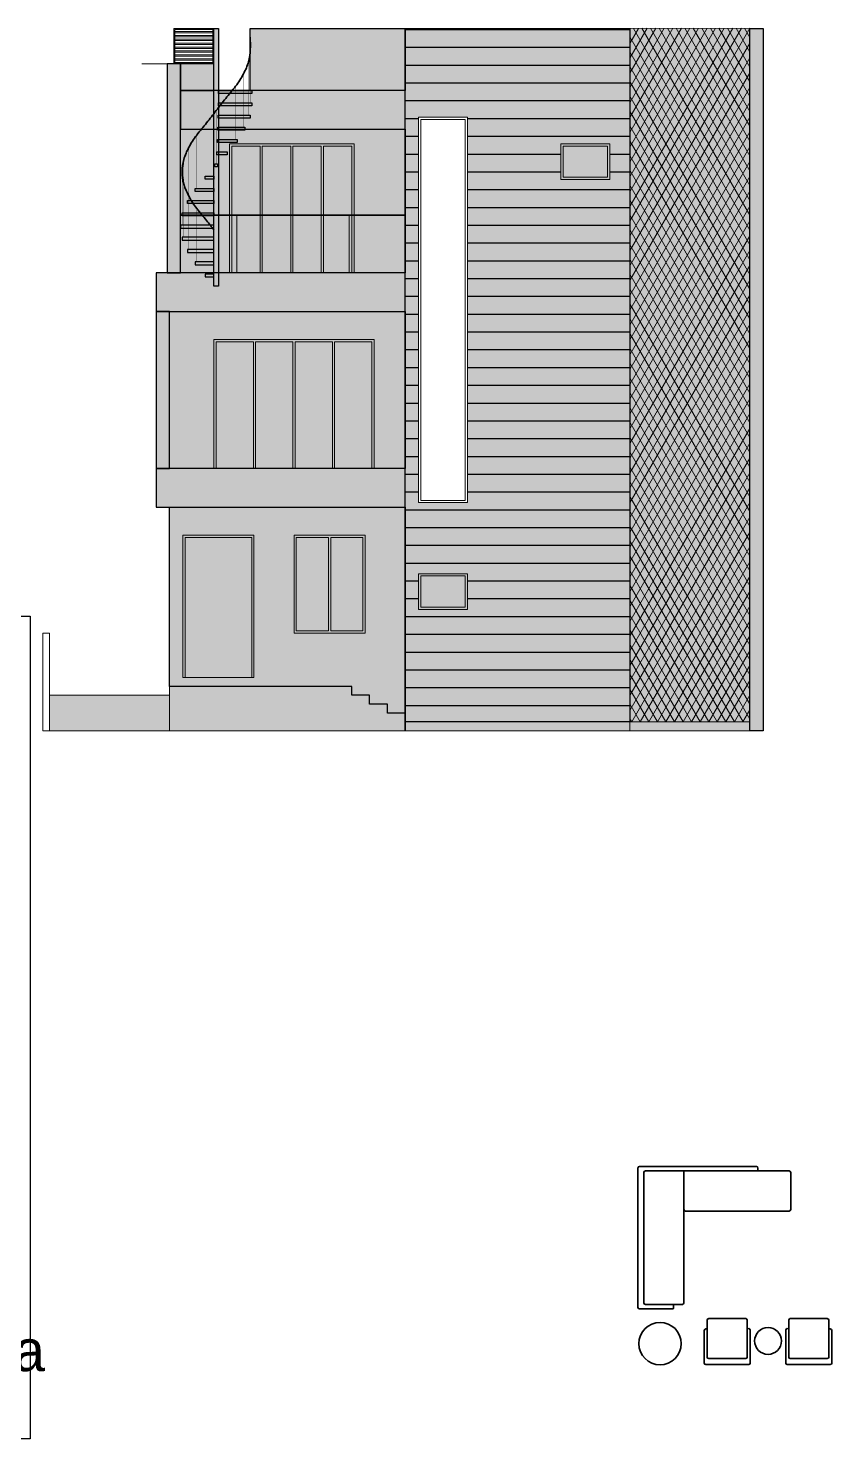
# Model space of a CAD drawing. Header units: millimetres. Extents: x 56222 to 3066687, y -650199 to -121287.
# Drawn here: x 151222 to 151764, y -177543 to -176591 of the extents above; entities that cross this region are included whole.
import ezdxf

# ---------------------------------------------------------------- set-up
doc = ezdxf.new("R2010")
doc.units = ezdxf.units.MM
doc.header["$MEASUREMENT"] = 0
doc.linetypes.add('DASHEDX2', pattern=[1.5, 1, -0.5])
for name, color, linetype, lineweight in [('Dimension', 10, 'DASHEDX2', 20), ('ELEVATION', 250, 'Continuous', 9), ('ELEVATION ( D~W~RaiL )', 250, 'Continuous', 9), ('ELEVATION ( HATCH )', 251, 'Continuous', 9), ('ELEVATION ( WALL COLOUR ) X_', 7, 'Continuous', 9), ('FURNITURE', 32, 'Continuous', 9), ('NAME PLATE', 7, 'Continuous', 25), ('SECTION', 7, 'Continuous', 9), ('SECTION ( D~W~RaiL )', 250, 'Continuous', 18), ('SECTION ( GLASS  COLOUR ) X_', 7, 'Continuous', 9)]:
    doc.layers.add(name, color=color, linetype=linetype, lineweight=lineweight)
doc.layers.add('ELEVATION ( GLASS COLOUR ) X_', color=7, linetype='Continuous')
doc.layers.add('ELEVATION )~BOUNDRY ~( WALL COLOUR ) _', color=7, linetype='Continuous')
doc.styles.get("Standard").update_dxf_attribs({"font": 'arial.ttf', "height": 6})

# ---------------------------------------------------------------- blocks, each defined once
blk = doc.blocks.new('hgwg')
at = {"layer": 'Dimension', "true_color": 0xd39e00}
h = blk.add_hatch(color=42, dxfattribs=at)
h.dxf.hatch_style = 1
h.paths.add_polyline_path([(27505.71, 45.05), (27494.27, 45.05), (27494.27, 44.9), (27505.71, 44.9)])
h = blk.add_hatch(color=42, dxfattribs=at)
h.dxf.hatch_style = 1
h.paths.add_polyline_path([(27523.3, 44.9), (27509.68, 44.9), (27509.68, 44.75), (27523.3, 44.75)])
at = {"layer": 'Dimension', "color": 42, "true_color": 0xd39e00}
for p, q in [((27494.27, 45.05), (27505.71, 45.05)), ((27494.27, 44.9), (27494.27, 45.05)), ((27494.27, 44.9), (27505.71, 44.9)), ((27505.71, 45.05), (27505.71, 44.9)), ((27509.68, 44.9), (27523.3, 44.9)), ((27509.68, 44.9), (27509.68, 44.75)), ((27509.68, 44.75), (27523.3, 44.75)), ((27523.3, 44.75), (27523.3, 44.9))]:
    blk.add_line(p, q, dxfattribs=at)
at = {"layer": 'Dimension', "color": 42, "true_color": 0xd39e00, "attachment_point": 1}
for s, width, insert, char_height in [('{\\fCinzel|b0|i0|c0|p2;\\H1.5x;M\\fAmsterdam One|b0|i0|c0|p2;\\H2x;aya}', 85.3277, (27490.17, 69.17), 6), ('{\\fCinzel|b0|i0|c0|p0;SPACE     STUDIO}', 66.129, (27494.83, 47.86), 2.5)]:
    blk.add_mtext_dynamic_manual_height_columns(s, width=width, gutter_width=30, heights=[0], dxfattribs=dict(at, insert=insert, char_height=char_height))
blk = doc.blocks.new('LAYOUT FILE')
at = {"layer": 'NAME PLATE', "color": 42, "true_color": 0xd39e00}
blk.add_lwpolyline([(3346887.56, -513803.91), (3347537.83, -513803.91), (3347537.83, -514262.96), (3346887.56, -514262.96)], close=True, dxfattribs=at)
at = {"layer": 'NAME PLATE', "color": 42, "true_color": 0xd39e00, "xscale": 1.283459272116341, "yscale": 1.283459272116341, "zscale": 1.283459272116341}
blk.add_blockref('hgwg', (3312200.76, -514290.9), dxfattribs=at)
blk = doc.blocks.new('SPRIAL STAIR')
at = {"layer": 'ELEVATION', "lineweight": 30}
h = blk.add_hatch(color=1, dxfattribs=at)
h.set_gradient(color1=(169, 105, 75), color2=(239, 226, 220), one_color=1, tint=0.9, name='CYLINDER')
h.paths.add_polyline_path([(1.5, 0), (-1.5, 0), (-1.5, 174), (1.5, 174)])
at = {"layer": 'ELEVATION', "lineweight": -3}
blk.add_lwpolyline([(1.5, 0), (-1.5, 0), (-1.5, 174), (1.5, 174)], close=True, dxfattribs=at)
at = {"layer": 'ELEVATION', "color": 32, "const_width": 0.18}
for points in [[(23, 132), (23, 168)], [(23, 123.75), (23, 159.75)], [(18.42, 107.25), (18.42, 143.25)], [(21.83, 115.5), (21.83, 151.5)], [(13.11, 99), (13.11, 135)], [(6.42, 90.75), (6.42, 126.75)], [(0, 82.5), (0, 118.5)], [(-6.42, 74.25), (-6.42, 110.25)], [(-13.11, 66), (-13.11, 102)], [(-18.42, 57.75), (-18.42, 93.75)], [(-23, 41.25), (-23, 77.25)], [(-21.83, 49.5), (-21.83, 85.5)], [(-21.83, 33), (-21.83, 69)], [(-18.42, 24.75), (-18.42, 60.75)], [(-13.11, 16.5), (-13.11, 52.5)], [(-6.42, 8.25), (-6.42, 44.25)]]:
    blk.add_lwpolyline(points, dxfattribs=at)
at = {"layer": 'ELEVATION', "color": 32, "lineweight": -3}
for points in [[(1.5, 132), (24, 132), (24, 130), (1.5, 130)], [(1.5, 123.75), (24, 123.75), (24, 121.75), (1.5, 121.75)], [(1.43, 115.5), (22.83, 115.5), (22.83, 113.5), (1.43, 113.5)], [(1.21, 107.25), (19.42, 107.25), (19.42, 105.25), (1.21, 105.25)], [(0.88, 99), (14.11, 99), (14.11, 97), (0.88, 97)], [(0.46, 90.75), (7.42, 90.75), (7.42, 88.75), (0.46, 88.75)], [(-1, 82.5), (1, 82.5), (1, 80.5), (-1, 80.5)], [(-7.42, 74.25), (-1.5, 74.25), (-1.5, 72.25), (-7.42, 72.25)], [(-19.42, 57.75), (-1.5, 57.75), (-1.5, 55.75), (-19.42, 55.75)], [(-14.11, 66), (-1.5, 66), (-1.5, 64), (-14.11, 64)], [(-22.83, 49.5), (-1.5, 49.5), (-1.5, 47.5), (-22.83, 47.5)], [(-24, 39.25), (-1.5, 39.25), (-1.5, 41.25), (-24, 41.25)], [(-22.83, 31), (-1.5, 31), (-1.5, 33), (-22.83, 33)], [(-19.42, 22.75), (-1.5, 22.75), (-1.5, 24.75), (-19.42, 24.75)], [(-14.11, 14.5), (-1.5, 14.5), (-1.5, 16.5), (-14.11, 16.5)], [(-7.42, 6.25), (-1.5, 6.25), (-1.5, 8.25), (-7.42, 8.25)]]:
    blk.add_lwpolyline(points, close=True, dxfattribs=at)
at = {"layer": 'ELEVATION', "color": 32, "lineweight": 30}
blk.add_open_spline([(-1.5, 37.97), (-3.11, 40.08), (-6.9, 44.99), (-13.12, 52.15), (-20.03, 62.59), (-23.89, 74.3), (-22.13, 85.81), (-18.51, 94.14), (-13.13, 102.36), (-6.36, 110.13), (0, 118.5), (6.36, 126.87), (13.13, 134.64), (18.49, 142.86), (22.2, 151.19), (23.19, 159.73), (23.06, 165.25), (23, 168)], degree=3, knots=[2.475585, 2.475585, 2.475585, 2.475585, 10.451449, 21.073335, 30.884245, 48.009061, 56.342265, 65.268822, 75.079732, 85.701618, 96.153067, 106.604516, 117.226402, 127.037312, 135.963869, 144.297073, 152.547073, 152.547073, 152.547073, 152.547073], dxfattribs=at)

msp = doc.modelspace()

# ---------------------------------------------------------------- hatches: boundary and pattern name
at = {"layer": 'ELEVATION'}
h = msp.add_hatch(color=256, dxfattribs=at)
h.set_gradient(color1=(228, 222, 202), color2=(243, 240, 231), one_color=1, tint=0.93, name='CYLINDER')
h.paths.add_polyline_path([(151371.4805, -176591.2004), (151475.9805, -176591.2004), (151475.9805, -176633.2004), (151371.4805, -176633.2004)])
h = msp.add_hatch(color=256, dxfattribs=at)
h.set_gradient(color1=(153, 81, 71), color2=(176, 95, 84), one_color=1, tint=0.51)
h.paths.add_polyline_path([(151324.4805, -176615.2004), (151315.4805, -176615.2004), (151315.4805, -176756.2004), (151324.4805, -176756.2004)])
h = msp.add_hatch(color=256, dxfattribs=at)
h.set_gradient(color1=(228, 222, 202), color2=(243, 240, 231), one_color=1, tint=0.93, name='CYLINDER')
h.paths.add_polyline_path([(151346.9805, -176615.2004), (151324.4805, -176615.2004), (151324.4805, -176633.2004), (151346.9805, -176633.2004)])
at = {"layer": 'ELEVATION', "lineweight": 30}
h = msp.add_hatch(color=256, dxfattribs=at)
h.set_gradient(color1=(255, 207, 158), color2=(255, 232, 209), one_color=1, tint=0.91, name='CYLINDER')
h.paths.add_polyline_path([(151324.4805, -176659.2004), (151475.9805, -176659.2004), (151475.9805, -176756.2004), (151324.4805, -176756.2004)])
h.paths.add_polyline_path([(151357.4805, -176669.2004), (151441.4805, -176669.2004), (151441.4805, -176756.2004), (151357.4805, -176756.2004)], flags=16)
at = {"layer": 'ELEVATION'}
h = msp.add_hatch(color=256, dxfattribs=at)
h.set_gradient(color1=(154, 163, 167), color2=(184, 191, 193), one_color=1, tint=0.74, name='CYLINDER')
h.paths.add_polyline_path([(151307.9805, -176888.2004), (151316.9805, -176888.2004), (151316.9805, -176782.2004), (151307.9805, -176782.2004)])
h = msp.add_hatch(color=256, dxfattribs=at)
h.set_gradient(color1=(255, 184, 112), color2=(255, 207, 158), one_color=1, tint=0.81)
h.paths.add_polyline_path([(151316.9805, -176782.2004), (151475.9805, -176782.2004), (151475.9805, -176888.2004), (151316.9805, -176888.2004)])
h.paths.add_polyline_path([(151346.9805, -176888.2004), (151346.9805, -176801.2004), (151454.9805, -176801.2004), (151454.9805, -176888.2004)], flags=16)
h = msp.add_hatch(color=256, dxfattribs=at)
h.set_gradient(color1=(255, 153, 51), color2=(242, 85, 64), tint=0.74)
h.paths.add_polyline_path([(151316.9805, -177035.2004), (151316.9805, -176914.2004), (151475.9805, -176914.2004), (151475.9805, -177053.2004), (151463.9805, -177053.2004), (151463.9805, -177047.2004), (151451.9805, -177047.2004), (151451.9805, -177041.2004), (151439.9805, -177041.2004), (151439.9805, -177035.2004)])
h.paths.add_polyline_path([(151325.9805, -177029.2004), (151325.9805, -176933.2004), (151373.9805, -176933.2004), (151373.9805, -177029.2004)], flags=16)
h.paths.add_polyline_path([(151448.9805, -176999.2004), (151400.9805, -176999.2004), (151400.9805, -176933.2004), (151448.9805, -176933.2004)], flags=16)
at = {"layer": 'ELEVATION ( D~W~RaiL )'}
h = msp.add_hatch(dxfattribs=at)
h.set_pattern_fill('ANSI32', color=256, scale=7, angle=135, style=0)
h.set_pattern_definition([(180, (151325.1805, -176615.2004), (-4e-16, -2.625), []), (180, (151324.3055, -176614.3254), (-4e-16, -2.625), [])])
h.paths.add_polyline_path([(151320.6805, -176615.2004), (151346.2805, -176615.2004), (151346.2805, -176591.9004), (151320.6805, -176591.9004)])
at = {"layer": 'ELEVATION ( GLASS COLOUR ) X_'}
h = msp.add_hatch(color=256, dxfattribs=at)
h.set_gradient(color1=(196, 215, 217), color2=(243, 247, 247), one_color=1, tint=0.96, name='CYLINDER')
h.paths.add_polyline_path([(151357.4805, -176669.2004), (151441.4805, -176669.2004), (151441.4805, -176756.2004), (151357.4805, -176756.2004)])
h = msp.add_hatch(color=256, dxfattribs=at)
h.set_gradient(color1=(196, 215, 217), color2=(243, 247, 247), one_color=1, tint=0.96, name='CYLINDER')
h.paths.add_polyline_path([(151580.9805, -176669.2004), (151613.9805, -176669.2004), (151613.9805, -176693.2004), (151580.9805, -176693.2004)])
h = msp.add_hatch(color=256, dxfattribs=at)
h.set_gradient(color1=(196, 215, 217), color2=(243, 247, 247), one_color=1, tint=0.96, name='CYLINDER')
h.paths.add_polyline_path([(151346.9805, -176801.2004), (151454.9805, -176801.2004), (151454.9805, -176888.2004), (151346.9805, -176888.2004)])
h = msp.add_hatch(color=256, dxfattribs=at)
h.set_gradient(color1=(196, 215, 217), color2=(243, 247, 247), one_color=1, tint=0.96, name='CYLINDER')
h.paths.add_polyline_path([(151325.9805, -177029.2004), (151325.9805, -176933.2004), (151373.9805, -176933.2004), (151373.9805, -177029.2004)])
h = msp.add_hatch(color=256, dxfattribs=at)
h.set_gradient(color1=(196, 215, 217), color2=(243, 247, 247), one_color=1, tint=0.96, name='CYLINDER')
h.paths.add_polyline_path([(151448.9805, -176999.2004), (151400.9805, -176999.2004), (151400.9805, -176933.2004), (151448.9805, -176933.2004)])
at = {"layer": 'ELEVATION ( HATCH )', "lineweight": -3}
h = msp.add_hatch(dxfattribs=at)
h.set_pattern_fill('_USER', color=256, scale=12, pattern_type=0)
h.set_pattern_definition([(0, (0, 0), (0, 12), [])])
h.paths.add_polyline_path([(151627.4805, -176591.2004), (151475.9805, -176591.2004), (151475.9805, -176633.2004), (151475.9805, -176659.2004), (151475.9805, -176756.2004), (151475.9805, -176782.2004), (151475.9805, -176888.2004), (151475.9805, -176914.2004), (151475.9805, -177053.2004), (151475.9805, -177059.2004), (151627.4805, -177059.2004)])
h.paths.add_polyline_path([(151517.9805, -176911.2004), (151484.9805, -176911.2004), (151484.9805, -176651.2004), (151517.9805, -176651.2004)], flags=16)
h.paths.add_polyline_path([(151516.4805, -176909.7004), (151486.4805, -176909.7004), (151486.4805, -176652.7004), (151516.4805, -176652.7004)], flags=0)
h.paths.add_polyline_path([(151580.9805, -176693.2004), (151580.9805, -176669.2004), (151613.9805, -176669.2004), (151613.9805, -176693.2004)], flags=16)
h.paths.add_polyline_path([(151582.4805, -176691.7004), (151582.4805, -176670.7004), (151612.4805, -176670.7004), (151612.4805, -176691.7004)], flags=0)
h.paths.add_polyline_path([(151517.9805, -176959.2004), (151517.9805, -176983.2004), (151484.9805, -176983.2004), (151484.9805, -176959.2004)], flags=16)
h.paths.add_polyline_path([(151516.4805, -176960.7004), (151516.4805, -176981.7004), (151486.4805, -176981.7004), (151486.4805, -176960.7004)], flags=0)
h.paths.add_polyline_path([(151516.4805, -176909.7004), (151486.4805, -176909.7004), (151486.4805, -176652.7004), (151516.4805, -176652.7004)], flags=0)
at = {"layer": 'ELEVATION ( HATCH )'}
h = msp.add_hatch(dxfattribs=at)
h.set_pattern_fill('_USER', color=34, scale=5, angle=60, style=0, pattern_type=0)
h.set_pattern_definition([(60, (151622.9805, -177059.2004), (-4.330127, 2.5), [])])
h.paths.add_polyline_path([(151627.4805, -177059.2004), (151708.4805, -177059.2004), (151708.4805, -176591.11), (151627.4805, -176591.2004)])
h = msp.add_hatch(dxfattribs=at)
h.set_pattern_fill('_USER', color=34, scale=5, angle=300, style=0, pattern_type=0)
h.set_pattern_definition([(300, (151622.9805, -177059.2004), (4.330127, 2.5), [])])
h.paths.add_polyline_path([(151627.4805, -177059.2004), (151708.4805, -177059.2004), (151708.4805, -176591.11), (151627.4805, -176591.2004)])
h = msp.add_hatch(dxfattribs=at)
h.set_pattern_fill('ANSI36', color=256, scale=18, style=0)
h.set_pattern_definition([(45, (151235.9805, -177065.2004), (1.193243, 4.375223), [5.625, -1.125, 0, -1.125])])
h.paths.add_polyline_path([(151235.9805, -177041.2004), (151235.9805, -177065.2004), (151708.4805, -177065.2004), (151708.4805, -177059.2004), (151475.9805, -177059.2004), (151475.9805, -177053.2004), (151463.9805, -177053.2004), (151463.9805, -177047.2004), (151451.9805, -177047.2004), (151451.9805, -177041.2004), (151439.9805, -177041.2004), (151439.9805, -177035.2004), (151316.9805, -177035.2004), (151316.9805, -177041.2004)])
at = {"layer": 'ELEVATION ( WALL COLOUR ) X_'}
h = msp.add_hatch(color=256, dxfattribs=at)
h.dxf.hatch_style = 1
h.set_gradient(color1=(228, 222, 202), color2=(243, 240, 231), one_color=1, tint=0.93, name='CYLINDER')
h.paths.add_polyline_path([(151627.4805, -176591.2004), (151475.9805, -176591.2004), (151475.9805, -176633.2004), (151475.9805, -176659.2004), (151475.9805, -176756.2004), (151475.9805, -176782.2004), (151475.9805, -176888.2004), (151475.9805, -176914.2004), (151475.9805, -177053.2004), (151475.9805, -177059.2004), (151627.4805, -177059.2004)])
h.paths.add_polyline_path([(151580.9805, -176669.2004), (151613.9805, -176669.2004), (151613.9805, -176693.2004), (151580.9805, -176693.2004)], flags=16)
h.paths.add_polyline_path([(151582.4805, -176670.7004), (151612.4805, -176670.7004), (151612.4805, -176691.7004), (151582.4805, -176691.7004)], flags=0)
h.paths.add_polyline_path([(151517.9805, -176651.2004), (151517.9805, -176911.2004), (151484.9805, -176911.2004), (151484.9805, -176651.2004)], flags=16)
h.paths.add_polyline_path([(151516.4805, -176652.7004), (151516.4805, -176909.7004), (151486.4805, -176909.7004), (151486.4805, -176652.7004)], flags=0)
h.paths.add_polyline_path([(151517.9805, -176959.2004), (151517.9805, -176983.2004), (151484.9805, -176983.2004), (151484.9805, -176959.2004)], flags=16)
h.paths.add_polyline_path([(151516.4805, -176960.7004), (151516.4805, -176981.7004), (151486.4805, -176981.7004), (151486.4805, -176960.7004)], flags=0)
h.paths.add_polyline_path([(151516.4805, -176909.7004), (151486.4805, -176909.7004), (151486.4805, -176652.7004), (151516.4805, -176652.7004)], flags=0)
h = msp.add_hatch(color=256, dxfattribs=at)
h.set_gradient(color1=(236, 232, 218), color2=(248, 247, 242), one_color=1, tint=0.96, name='CYLINDER')
h.paths.add_polyline_path([(151627.4805, -177059.2004), (151708.4805, -177059.2004), (151708.4805, -176591.11), (151627.4805, -176591.2004)])
h = msp.add_hatch(color=256, dxfattribs=at)
h.set_gradient(color1=(228, 222, 202), color2=(243, 240, 231), rotation=90, one_color=1, tint=0.93, name='CYLINDER')
h.paths.add_polyline_path([(151717.4805, -177065.2004), (151708.4805, -177065.2004), (151708.4805, -176591.2004), (151717.4805, -176591.2004)])
h = msp.add_hatch(color=256, dxfattribs=at)
h.set_gradient(color1=(154, 163, 167), color2=(184, 191, 193), rotation=90, one_color=1, tint=0.74, name='CYLINDER')
h.paths.add_polyline_path([(151475.9805, -176633.2004), (151324.4805, -176633.2004), (151324.4805, -176659.2004), (151475.9805, -176659.2004)])
h = msp.add_hatch(color=256, dxfattribs=at)
h.set_gradient(color1=(154, 163, 167), color2=(184, 191, 193), rotation=90, one_color=1, tint=0.74, name='CYLINDER')
h.paths.add_polyline_path([(151475.9805, -176756.2004), (151307.9805, -176756.2004), (151307.9805, -176782.2004), (151475.9805, -176782.2004)])
h = msp.add_hatch(color=256, dxfattribs=at)
h.set_gradient(color1=(154, 163, 167), color2=(184, 191, 193), rotation=90, one_color=1, tint=0.74, name='CYLINDER')
h.paths.add_polyline_path([(151475.9805, -176888.2004), (151307.9805, -176888.2004), (151307.9805, -176914.2004), (151475.9805, -176914.2004)])
h = msp.add_hatch(color=256, dxfattribs=at)
h.set_gradient(color1=(196, 215, 217), color2=(243, 247, 247), rotation=90, one_color=1, tint=0.96, name='CYLINDER')
h.paths.add_polyline_path([(151484.9805, -176959.2004), (151517.9805, -176959.2004), (151517.9805, -176983.2004), (151484.9805, -176983.2004)])
at = {"layer": 'SECTION ( GLASS  COLOUR ) X_'}
h = msp.add_hatch(color=5, dxfattribs=at)
h.set_gradient(color1=(196, 215, 217), color2=(243, 247, 247), rotation=90, one_color=1, tint=0.96, name='CYLINDER')
h.paths.add_polyline_path([(151475.9805, -176717.2004), (151324.4805, -176717.2004), (151324.4805, -176756.2004), (151475.9805, -176756.2004)])

# ---------------------------------------------------------------- linework, layer by layer
at = {"layer": 'ELEVATION'}
for p, q in [((151371.4805, -176591.2004), (151627.4805, -176591.2004)), ((151371.4805, -176633.2004), (151371.4805, -176591.2004)), ((151475.9805, -176921.2004), (151475.9805, -176591.2004)), ((151627.4805, -176591.2004), (151627.4805, -177065.2004)), ((151708.4805, -176591.2004), (151708.4805, -177065.2004)), ((151717.4805, -176591.2004), (151717.4805, -177065.2004)), ((151346.9805, -176615.2004), (151298.2706, -176615.2004)), ((151315.4805, -176756.2004), (151315.4805, -176615.2004)), ((151324.4805, -176615.2004), (151315.4805, -176615.2004)), ((151324.4805, -176756.2004), (151324.4805, -176615.2004)), ((151307.9805, -176914.2004), (151307.9805, -176756.2004)), ((151307.9805, -176782.2004), (151307.9805, -176756.2004)), ((151307.9805, -176756.2004), (151475.9805, -176756.2004)), ((151307.9805, -176782.2004), (151475.9805, -176782.2004)), ((151316.9805, -176888.2004), (151316.9805, -176782.2004)), ((151307.9805, -176914.2004), (151307.9805, -176888.2004)), ((151307.9805, -176888.2004), (151475.9805, -176888.2004)), ((151307.9805, -176914.2004), (151475.9805, -176914.2004)), ((151316.9805, -177065.2004), (151316.9805, -176914.2004)), ((151231.4805, -177065.2004), (151231.4805, -176999.2004)), ((151231.4805, -176999.2004), (151235.9805, -176999.2004)), ((151235.9805, -177065.2004), (151235.9805, -176999.2004))]:
    msp.add_line(p, q, dxfattribs=at)
at = {"layer": 'ELEVATION', "color": 253}
for p, q in [((151362.3555, -176717.2004), (151362.3555, -176756.2004)), ((151400.2305, -176717.2004), (151400.2305, -176756.2004)), ((151438.1055, -176717.2004), (151438.1055, -176756.2004))]:
    msp.add_line(p, q, dxfattribs=at)
at = {"layer": 'ELEVATION'}
for points in [[(151627.4805, -177059.2004), (151708.4805, -177059.2004), (151708.4805, -176591.11), (151627.4805, -176591.2004)], [(151324.4805, -176659.2004), (151475.9805, -176659.2004), (151475.9805, -176633.2004), (151324.4805, -176633.2004)], [(151231.4805, -177065.2004), (151235.9805, -177065.2004), (151235.9805, -176999.2004), (151231.4805, -176999.2004)]]:
    msp.add_lwpolyline(points, close=True, dxfattribs=at)
at = {"layer": 'ELEVATION', "const_width": 1}
msp.add_lwpolyline([(151475.9805, -176914.2004), (151475.9805, -177065.2004)], dxfattribs=at)
at = {"layer": 'ELEVATION'}
msp.add_lwpolyline([(151708.4805, -177059.2004), (151475.9805, -177059.2004), (151475.9805, -177053.2004), (151463.9805, -177053.2004), (151463.9805, -177047.2004), (151451.9805, -177047.2004), (151451.9805, -177041.2004), (151439.9805, -177041.2004), (151439.9805, -177035.2004), (151316.9805, -177035.2004), (151316.9805, -177041.2004), (151235.9805, -177041.2004)], dxfattribs=at)
at = {"layer": 'ELEVATION ( D~W~RaiL )'}
for points in [[(151319.9805, -176615.2004), (151346.9805, -176615.2004), (151346.9805, -176591.2004), (151319.9805, -176591.2004)], [(151320.6805, -176615.2004), (151346.2805, -176615.2004), (151346.2805, -176591.9004), (151320.6805, -176591.9004)], [(151517.9805, -176911.2004), (151484.9805, -176911.2004), (151484.9805, -176651.2004), (151517.9805, -176651.2004)], [(151516.4805, -176909.7004), (151486.4805, -176909.7004), (151486.4805, -176652.7004), (151516.4805, -176652.7004)], [(151357.4805, -176669.2004), (151441.4805, -176669.2004), (151441.4805, -176756.2004), (151357.4805, -176756.2004)], [(151358.9805, -176670.7004), (151378.1055, -176670.7004), (151378.1055, -176756.2004), (151358.9805, -176756.2004)], [(151379.6055, -176670.7004), (151398.7305, -176670.7004), (151398.7305, -176756.2004), (151379.6055, -176756.2004)], [(151400.2305, -176670.7004), (151419.3555, -176670.7004), (151419.3555, -176756.2004), (151400.2305, -176756.2004)], [(151420.8555, -176670.7004), (151439.9805, -176670.7004), (151439.9805, -176756.2004), (151420.8555, -176756.2004)], [(151580.9805, -176669.2004), (151613.9805, -176669.2004), (151613.9805, -176693.2004), (151580.9805, -176693.2004)], [(151582.4805, -176670.7004), (151612.4805, -176670.7004), (151612.4805, -176691.7004), (151582.4805, -176691.7004)], [(151346.9805, -176801.2004), (151454.9805, -176801.2004), (151454.9805, -176888.2004), (151346.9805, -176888.2004)], [(151348.4805, -176802.7004), (151373.6055, -176802.7004), (151373.6055, -176888.2004), (151348.4805, -176888.2004)], [(151375.1055, -176802.7004), (151400.2305, -176802.7004), (151400.2305, -176888.2004), (151375.1055, -176888.2004)], [(151401.7305, -176802.7004), (151426.8555, -176802.7004), (151426.8555, -176888.2004), (151401.7305, -176888.2004)], [(151428.3555, -176802.7004), (151453.4805, -176802.7004), (151453.4805, -176888.2004), (151428.3555, -176888.2004)], [(151484.9805, -176959.2004), (151517.9805, -176959.2004), (151517.9805, -176983.2004), (151484.9805, -176983.2004)], [(151486.4805, -176960.7004), (151516.4805, -176960.7004), (151516.4805, -176981.7004), (151486.4805, -176981.7004)]]:
    msp.add_lwpolyline(points, close=True, dxfattribs=at)
at = {"layer": 'ELEVATION ( GLASS COLOUR ) X_', "color": 45, "true_color": 0x9c8a6c, "const_width": 1}
msp.add_lwpolyline([(151324.4805, -176717.2004), (151475.9805, -176717.2004)], dxfattribs=at)
at = {"layer": 'ELEVATION ( HATCH )'}
msp.add_lwpolyline([(151235.9805, -177041.2004), (151235.9805, -177065.2004), (151708.4805, -177065.2004), (151708.4805, -177059.2004), (151475.9805, -177059.2004), (151475.9805, -177053.2004), (151463.9805, -177053.2004), (151463.9805, -177047.2004), (151451.9805, -177047.2004), (151451.9805, -177041.2004), (151439.9805, -177041.2004), (151439.9805, -177035.2004), (151316.9805, -177035.2004), (151316.9805, -177041.2004), (151235.9805, -177041.2004)], dxfattribs=at)
at = {"layer": 'ELEVATION )~BOUNDRY ~( WALL COLOUR ) _'}
for points in [[(151371.4805, -176591.2004), (151475.9805, -176591.2004), (151475.9805, -176633.2004), (151371.4805, -176633.2004)], [(151627.4805, -177059.2004), (151475.9805, -177059.2004), (151475.9805, -176591.2004), (151627.4805, -176591.2004)], [(151717.4805, -177065.2004), (151708.4805, -177065.2004), (151708.4805, -176591.2004), (151717.4805, -176591.2004)], [(151324.4805, -176615.2004), (151315.4805, -176615.2004), (151315.4805, -176756.2004), (151324.4805, -176756.2004)], [(151346.9805, -176615.2004), (151324.4805, -176615.2004), (151324.4805, -176633.2004), (151346.9805, -176633.2004)], [(151475.9805, -176633.2004), (151324.4805, -176633.2004), (151324.4805, -176659.2004), (151475.9805, -176659.2004)], [(151324.4805, -176659.2004), (151475.9805, -176659.2004), (151475.9805, -176756.2004), (151324.4805, -176756.2004)], [(151475.9805, -176756.2004), (151307.9805, -176756.2004), (151307.9805, -176782.2004), (151475.9805, -176782.2004)], [(151307.9805, -176888.2004), (151316.9805, -176888.2004), (151316.9805, -176782.2004), (151307.9805, -176782.2004)], [(151316.9805, -176782.2004), (151475.9805, -176782.2004), (151475.9805, -176888.2004), (151316.9805, -176888.2004)], [(151475.9805, -176888.2004), (151307.9805, -176888.2004), (151307.9805, -176914.2004), (151475.9805, -176914.2004)], [(151316.9805, -177035.2004), (151316.9805, -176914.2004), (151475.9805, -176914.2004), (151475.9805, -177053.2004), (151463.9805, -177053.2004), (151463.9805, -177047.2004), (151451.9805, -177047.2004), (151451.9805, -177041.2004), (151439.9805, -177041.2004), (151439.9805, -177035.2004)]]:
    msp.add_lwpolyline(points, close=True, dxfattribs=at)
at = {"layer": 'FURNITURE', "lineweight": 30}
for points in [[(151656.9606, -177452.1291), (151656.9639, -177454.6461, -0.41453764), (151656.4639, -177455.1467), (151633.9606, -177455.1467, -0.41421356), (151632.9606, -177454.1467), (151632.9606, -177360.1483, -0.41421356), (151633.9606, -177359.1483), (151712.8393, -177359.1483, -0.41421356), (151713.8393, -177360.1483), (151713.8393, -177362.1483)], [(151679.687, -177468.7447), (151678.687, -177468.7447, 0.41421356), (151677.687, -177469.7447), (151677.687, -177491.7447, 0.41421356), (151678.687, -177492.7447), (151707.7046, -177492.7338, 0.41421356), (151708.7046, -177491.7338), (151708.7046, -177469.4804, 0.41421356), (151707.7046, -177468.4804), (151706.687, -177468.7447)], [(151761.6889, -177468.7447), (151762.6889, -177468.7447, -0.41421356), (151763.6889, -177469.7447), (151763.6889, -177491.7447, -0.41421356), (151762.6889, -177492.7447), (151733.6714, -177492.7338, -0.41421356), (151732.6714, -177491.7338), (151732.6714, -177469.4804, -0.41421356), (151733.6714, -177468.4804), (151734.6889, -177468.7447)]]:
    msp.add_lwpolyline(points, format="xyb", dxfattribs=at)
for points in [[(151662.9606, -177452.1291), (151640.9606, -177452.1291), (151637.9606, -177452.1291, -0.41421356), (151636.9606, -177451.1291), (151636.9606, -177363.1483, -0.41421356), (151637.9606, -177362.1483), (151663.9606, -177362.1483), (151663.9606, -177451.1291, -0.41421356)], [(151663.9606, -177388.1483), (151663.9606, -177366.1483), (151663.9606, -177362.1483), (151734.9606, -177362.1483, -0.41421356), (151735.9606, -177363.1483), (151735.9606, -177388.1483, -0.41421356), (151734.9606, -177389.1483), (151664.9606, -177389.1483, -0.41421356)], [(151679.687, -177462.7447), (151679.687, -177487.7447, 0.41421356), (151680.687, -177488.7447), (151705.687, -177488.7447, 0.41421356), (151706.687, -177487.7447), (151706.687, -177484.7447), (151706.687, -177462.7447, 0.41421356), (151705.687, -177461.7447), (151680.687, -177461.7447, 0.41421356)], [(151761.6889, -177462.7447), (151761.6889, -177487.7447, -0.41421356), (151760.6889, -177488.7447), (151735.6889, -177488.7447, -0.41421356), (151734.6889, -177487.7447), (151734.6889, -177484.7447), (151734.6889, -177462.7447, -0.41421356), (151735.6889, -177461.7447), (151760.6889, -177461.7447, -0.41421356)]]:
    msp.add_lwpolyline(points, format="xyb", close=True, dxfattribs=at)
for centre, radius in [((151647.8326, -177478.6268), 14.3057), ((151720.688, -177476.8276), 9.027)]:
    msp.add_circle(centre, radius, dxfattribs=at)
at = {"layer": 'SECTION'}
msp.add_line((151475.9805, -176717.2004), (151324.4805, -176717.2004), dxfattribs=at)
at = {"layer": 'SECTION ( D~W~RaiL )'}
for points in [[(151357.4805, -176756.2004), (151357.4805, -176669.2004), (151441.4805, -176669.2004), (151441.4805, -176756.2004), (151357.4805, -176756.2004)], [(151346.9805, -176888.2004), (151346.9805, -176801.2004), (151454.9805, -176801.2004), (151454.9805, -176888.2004), (151346.9805, -176888.2004)], [(151325.9805, -177029.2004), (151325.9805, -176933.2004), (151373.9805, -176933.2004), (151373.9805, -177029.2004), (151325.9805, -177029.2004)], [(151327.4805, -177029.2004), (151327.4805, -176934.7004), (151372.4805, -176934.7004), (151372.4805, -177029.2004)]]:
    msp.add_lwpolyline(points, dxfattribs=at)
for points in [[(151448.9805, -176999.2004), (151400.9805, -176999.2004), (151400.9805, -176933.2004), (151448.9805, -176933.2004)], [(151424.2305, -176934.7004), (151402.4805, -176934.7004), (151402.4805, -176997.7004), (151424.2305, -176997.7004)], [(151425.7305, -176934.7004), (151447.4805, -176934.7004), (151447.4805, -176997.7004), (151425.7305, -176997.7004)]]:
    msp.add_lwpolyline(points, close=True, dxfattribs=at)
at = {"layer": 'SECTION ( GLASS  COLOUR ) X_'}
msp.add_lwpolyline([(151475.9805, -176717.2004), (151324.4805, -176717.2004), (151324.4805, -176756.2004), (151475.9805, -176756.2004)], close=True, dxfattribs=at)

# ---------------------------------------------------------------- block references
at = {"layer": 'ELEVATION', "color": 1, "lineweight": 30}
msp.add_blockref('SPRIAL STAIR', (151348.4805, -176765.2004), dxfattribs=at)
at = {"layer": 'NAME PLATE', "lineweight": 0, "xscale": 1.209046105522275, "yscale": 1.209046105522275, "zscale": 1.209046105522275}
msp.add_blockref('LAYOUT FILE', (-3896104.4658, 444224.8067, 0.1256), dxfattribs=at)

doc.saveas('drawing.dxf')
